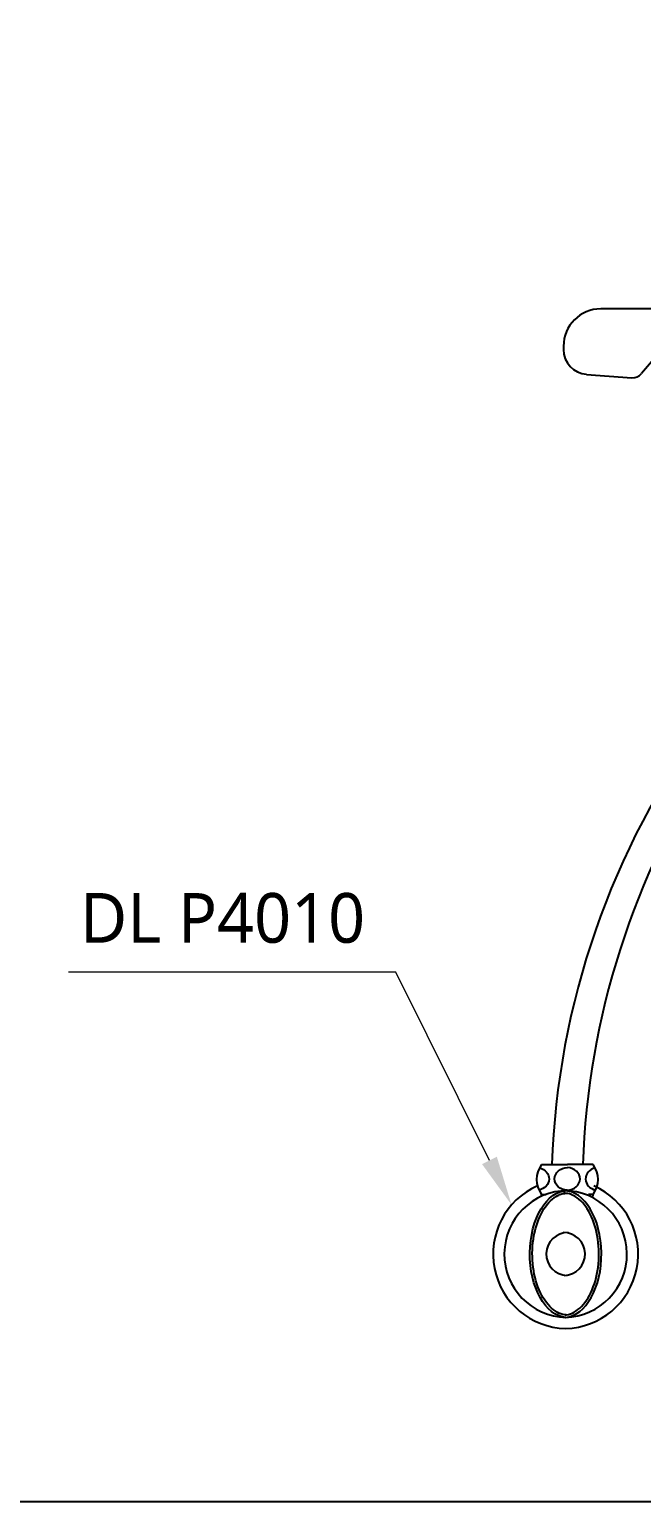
# Model space of a CAD drawing. Header units: millimetres. Extents: x 7257 to 9715, y -364 to 1930.
# Drawn here: x 8314 to 8561, y -134 to 458 of the extents above; entities that cross this region are included whole.
import ezdxf

# ---------------------------------------------------------------- set-up
doc = ezdxf.new("R2010")
doc.units = ezdxf.units.MM
doc.linetypes.add('HIDDEN', pattern=[0.375, 0.25, -0.125])
doc.layers.add('2', color=2, linetype='HIDDEN', lineweight=9)
doc.layers.add('3', color=3, linetype='Continuous', lineweight=15)
for name, color, linetype in [('4', 4, 'Continuous'), ('6', 6, 'Continuous'), ('FAUCET', 4, 'Continuous')]:
    doc.layers.add(name, color=color, linetype=linetype)
doc.styles.add('ROMANS', font='NanumGothic.ttf', dxfattribs={"height": 10.144927})

msp = doc.modelspace()

# ---------------------------------------------------------------- linework, layer by layer
at = {"layer": '3', "color": 3, "extrusion": (0, 0, -1)}
msp.add_lwpolyline([(-8499.49, 3.35), (-8461.74, 79.05), (-8329.92, 79.05)], dxfattribs=at)
msp.add_solid([(-8496.5, 1.86), (-8508.41, -14.55), (-8502.47, 4.83)], dxfattribs=at)
at = {"layer": '4'}
for p, q in [((8520.47, 1.67), (8524.62, 1.67)), ((8524.62, 1.67), (8530.97, 1.67)), ((8537.09, 1.67), (8530.97, 1.67)), ((8541.24, 1.67), (8537.09, 1.67)), ((8520.47, -11.09), (8520.47, -10.33)), ((8520.47, -10.33), (8522.36, -10.33)), ((8521.72, -10.56), (8521.72, -10.33)), ((8541.24, -10.33), (8539.36, -10.33)), ((8539.99, -10.56), (8539.99, -10.33)), ((8541.24, -11.09), (8541.24, -10.33))]:
    msp.add_line(p, q, dxfattribs=at)
for centre, radius, start, end in [((8846.33, -9.6), 321.9, 143.75345, 177.99342), ((8858.79, -9.6), 321.9, 146.63155, 177.99342), ((8528.47, -4.33), 10, 143.1301, 216.8699), ((8533.24, -4.33), 10, 323.1301, 36.8699), ((8530.97, -34.33), 30, 113.91725, 268.4893), ((8530.97, -34.33), 25.5, 90.24503, 268.4893), ((8529.39, -34.33), 25.5, 271.5107, 89.75497), ((8529.39, -34.33), 30, 271.5107, 66.08275), ((8530.97, -34.33), 8.62, 88.74088, 268.4893), ((8529.39, -34.33), 8.62, 271.5107, 91.25912)]:
    msp.add_arc(centre, radius, start, end, dxfattribs=at)
at = {"layer": '4', "extrusion": (0, 0, -1)}
for centre, major_axis, ratio, start_param, end_param in [((8518.29, -4.1), (-5.23, 0), 0.866391, 1.824119, 4.49897), ((8530.97, -4.1), (-5.23, 0), 0.866391, 4.734995, 7.853982), ((8530.97, -34.33), (0, 25.5), 0.596529, 3.185774, 6.276018)]:
    msp.add_ellipse(centre, major_axis=major_axis, ratio=ratio, start_param=start_param, end_param=end_param, dxfattribs=at)
at = {"layer": '4'}
for centre, major_axis, ratio, start_param, end_param in [((8530.74, -4.1), (5.23, 0), 0.866391, 4.734995, 7.808759), ((8543.42, -4.1), (5.23, 0), 0.866391, 1.824119, 4.49897), ((8529.39, -34.33), (0, 25.5), 0.596529, 3.185774, 6.276018)]:
    msp.add_ellipse(centre, major_axis=major_axis, ratio=ratio, start_param=start_param, end_param=end_param, dxfattribs=at)
for points in [[(8530.33, -58.8), (8530.16, -58.79), (8529.98, -58.77), (8527.73, -58.44), (8525.65, -57.32), (8521.9, -53.49), (8520.25, -50.78), (8517.83, -44.36), (8517.07, -40.65), (8516.61, -33.04), (8516.91, -29.14), (8518.51, -21.99), (8519.81, -18.76), (8523.08, -13.65), (8525.05, -11.79), (8527.62, -10.51), (8528.15, -10.3), (8528.69, -10.15), (8529.42, -9.94), (8530.16, -9.83), (8530.91, -9.83)], [(8530.04, -58.8), (8530.21, -58.79), (8530.39, -58.77), (8532.64, -58.44), (8534.72, -57.32), (8538.47, -53.49), (8540.12, -50.78), (8542.53, -44.36), (8543.3, -40.65), (8543.76, -33.04), (8543.46, -29.14), (8541.85, -21.99), (8540.55, -18.76), (8537.28, -13.65), (8535.32, -11.79), (8532.75, -10.51), (8532.22, -10.3), (8531.68, -10.15), (8530.94, -9.94), (8530.2, -9.83), (8529.46, -9.83)]]:
    msp.add_open_spline(points, degree=3, knots=[3.189304, 3.189304, 3.189304, 3.189304, 3.227768, 3.227768, 3.688878, 3.688878, 4.149988, 4.149988, 4.611097, 4.611097, 5.072207, 5.072207, 5.533317, 5.533317, 5.994427, 5.994427, 6.114046, 6.114046, 6.114046, 6.277983, 6.277983, 6.277983, 6.277983], dxfattribs=at)
at = {"layer": '6'}
msp.add_lwpolyline([(9714.96, 1791.15), (7379.39, 1791.15), (7379.39, -133.88), (9306.89, -133.88), (9306.89, 866.12)], dxfattribs=at)
at = {"layer": 'FAUCET'}
msp.add_line((8571.57, 345.85), (8544.32, 345.85), dxfattribs=at)
at = {"layer": 'FAUCET', "color": 4}
for p, q in [((8575, 336.62), (8560.77, 319.8)), ((8529.32, 330.85), (8529.32, 329.49)), ((8538.56, 319.51), (8556.9, 318.11))]:
    msp.add_line(p, q, dxfattribs=at)
at = {"layer": 'FAUCET'}
msp.add_arc((8544.32, 330.85), 15, 90, 180, dxfattribs=at)
at = {"layer": 'FAUCET', "color": 4}
for centre, radius, start, end in [((8539.32, 329.49), 10, 180, 265.61273), ((8557.12, 322.88), 4.78, 267.39744, 319.76364)]:
    msp.add_arc(centre, radius, start, end, dxfattribs=at)

# ---------------------------------------------------------------- texts
at = {"layer": '2', "insert": (8334.63, 100.73), "char_height": 20, "attachment_point": 4, "style": 'ROMANS'}
msp.add_mtext('DL P4010', dxfattribs=at)

doc.saveas('drawing.dxf')
